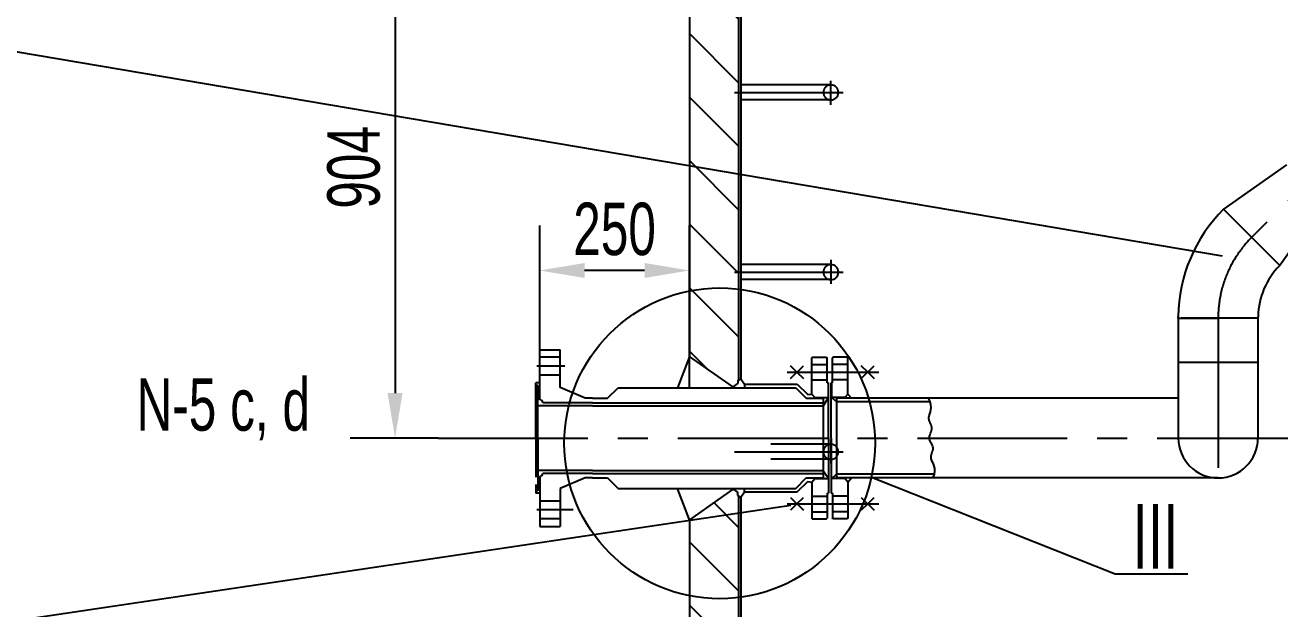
# Model space of a CAD drawing. Extents: x -3 to 21028, y -3 to 29728.
# Drawn here: x 3643 to 5737, y 14363 to 15338 of the extents above; entities that cross this region are included whole.
import ezdxf
from ezdxf.enums import TextEntityAlignment as Align

# ---------------------------------------------------------------- set-up
doc = ezdxf.new("R2010")
doc.units = 0
doc.header["$LTSCALE"] = 200
doc.header["$MEASUREMENT"] = 0
doc.linetypes.add('F', pattern=[0.75, 0.5, -0.25])
doc.linetypes.add('G', pattern=[2, 1.25, -0.25, 0.25, -0.25])
doc.layers.get('0').update_dxf_attribs({"linetype": 'CONTINUOUS'})
doc.layers.get('DEFPOINTS').update_dxf_attribs({"linetype": 'CONTINUOUS'})
for name, color, linetype in [('01', 7, 'CONTINUOUS'), ('02', 1, 'CONTINUOUS'), ('02C', 3, 'CONTINUOUS'), ('04', 2, 'F'), ('05', 4, 'G'), ('08', 1, 'CONTINUOUS'), ('11', 3, 'CONTINUOUS')]:
    doc.layers.add(name, color=color, linetype=linetype)
doc.styles.get("Standard").update_dxf_attribs({"font": 'thenor.shx', "width": 0.707, "bigfont": 'hztxt.shx'})
doc.dimstyles.new('INTE', dxfattribs={"dimscale": 25, "dimtxt": 3.5, "dimasz": 3, "dimexe": 3, "dimexo": 0, "dimgap": 1, "dimtad": 1, "dimdec": 3, "dimdsep": 46, "dimtxsty": 'Standard', "dimcen": 0, "dimclrd": 1, "dimclre": 1, "dimclrt": 3, "dimaunit": 1, "dimadec": 0, "dimazin": 0, "dimtfac": 1, "dimtdec": 4, "dimtofl": 0, "dimtmove": 0, "dimatfit": 0, "dimfxl": 0, "dimtzin": 0, "dimarcsym": 0})
pattern_1 = [(135, (0, -289.53), (-53.033, -53.033), [])]

# ---------------------------------------------------------------- blocks, each defined once
blk = doc.blocks.new('*D99')
at = {"color": 1, "linetype": 'ByBlock'}
for p, q in [((4501.8, 15085.1), (4501.8, 15292.4)), ((4751.8, 15021.6), (4751.8, 15292.4)), ((4676.8, 15217.4), (4576.8, 15217.4))]:
    blk.add_line(p, q, dxfattribs=at)
for points in [[(4576.8, 15229.9), (4576.8, 15204.9), (4501.8, 15217.4)], [(4676.8, 15229.9), (4676.8, 15204.9), (4751.8, 15217.4)]]:
    blk.add_solid(points, dxfattribs=at)
at = {"layer": 'DEFPOINTS', "color": 0, "linetype": 'ByBlock'}
for p in [(4501.8, 15217.4), (4501.8, 15085.1), (4751.8, 15021.6)]:
    blk.add_point(p, dxfattribs=at)
at = {"color": 3, "linetype": 'ByBlock', "insert": (4626.8, 15286.2), "char_height": 87.5, "attachment_point": 5}
blk.add_mtext('250', dxfattribs=at)
blk = doc.blocks.new('*D164')
at = {"color": 1, "linetype": 'ByBlock'}
for p, q in [((4332.4, 15841.6), (4185.4, 15841.6)), ((4260.4, 15766.6), (4260.4, 15012.6)), ((4332.4, 14937.6), (4185.4, 14937.6))]:
    blk.add_line(p, q, dxfattribs=at)
for points in [[(4247.9, 15766.6), (4272.9, 15766.6), (4260.4, 15841.6)], [(4247.9, 15012.6), (4272.9, 15012.6), (4260.4, 14937.6)]]:
    blk.add_solid(points, dxfattribs=at)
at = {"layer": 'DEFPOINTS', "color": 0, "linetype": 'ByBlock'}
for p in [(4332.4, 15841.6), (4260.4, 14937.6), (4332.4, 14937.6)]:
    blk.add_point(p, dxfattribs=at)
at = {"color": 3, "linetype": 'ByBlock', "insert": (4191.6, 15389.6), "char_height": 87.5, "attachment_point": 5, "rotation": 90}
blk.add_mtext('904', dxfattribs=at)

msp = doc.modelspace()

# ---------------------------------------------------------------- hatches: boundary and pattern name
at = {"layer": '08'}
h = msp.add_hatch(dxfattribs=at)
h.set_pattern_fill('ANSI31', color=256, scale=600, angle=90, style=0)
h.set_pattern_definition(pattern_1)
h.paths.add_polyline_path([(4833.8306, 16244.2175, -0.082781741), (4751.8306, 16263.2079), (4751.8306, 15852.1112), (4833.8306, 15852.1112)])
h.paths.add_polyline_path([(4833.8306, 15852.1112), (4751.8306, 15852.1112), (4751.8306, 15552.1112), (4833.8306, 15552.1112)])
h.paths.add_polyline_path([(4833.8306, 15552.1112), (4751.8306, 15552.1112), (4751.8306, 14893.6888, -0.07959137), (4833.8306, 14896.7281)])
h = msp.add_hatch(dxfattribs=at)
h.set_pattern_fill('ANSI31', color=256, scale=600, angle=90, style=0)
h.set_pattern_definition(pattern_1)
h.paths.add_polyline_path([(4833.8306, 14896.7281, 0.07959137), (4751.8306, 14893.6888), (4751.8306, 14784.5262), (4823.8306, 14734.1112), (4825.8306, 14734.1112), (4832.8306, 14739.0127), (4832.8306, 14744.0127), (4833.8306, 14744.59)])
h = msp.add_hatch(dxfattribs=at)
h.set_pattern_fill('ANSI31', color=256, scale=600, angle=90, style=0)
h.set_pattern_definition(pattern_1)
h.paths.add_polyline_path([(4833.8306, 14551.6324), (4832.8306, 14552.2098), (4832.8306, 14557.2098), (4825.8306, 14562.1112), (4823.8306, 14562.1112), (4751.8306, 14511.6963), (4751.8306, 14384.8601, 0.07959137), (4833.8306, 14381.8208)])
h.paths.add_polyline_path([(4833.8306, 14381.8208, -0.07959137), (4751.8306, 14384.8601), (4751.8306, 13907.0262), (4823.8306, 13856.6112), (4825.8306, 13856.6112), (4832.8306, 13861.5127), (4832.8306, 13866.5127), (4833.8306, 13867.09)])

# ---------------------------------------------------------------- linework, layer by layer
at = {"layer": '01'}
for p, q in [((4751.8306, 17976.6963), (4751.8306, 14784.5262)), ((4833.8306, 16985.1112), (4833.8306, 14744.59)), ((4837.8306, 16985.1112), (4837.8306, 14746.8994)), ((4987.8306, 15237.6112), (4837.8306, 15237.6112)), ((4987.8306, 15212.6112), (4837.8306, 15212.6112)), ((5748.4717, 15104.3867), (5643.1128, 15030.1405)), ((5811.4042, 15041.4542), (5737.158, 14936.0953)), ((4987.8306, 14937.6112), (4837.8306, 14937.6112)), ((4987.8306, 14912.6112), (4837.8306, 14912.6112)), ((5567.774, 14848.2564), (5567.774, 14648.1112)), ((5567.774, 14848.2564), (5634.274, 14848.2564)), ((5700.774, 14848.2564), (5634.274, 14848.2564)), ((5700.774, 14848.2564), (5700.774, 14648.1112)), ((4501.8306, 14795.6112), (4535.8306, 14795.6112)), ((4751.8306, 14784.5262), (4731.8306, 14732.1112)), ((4823.8306, 14734.1112), (4751.8306, 14784.5262)), ((4931.2961, 14758.1112), (4920.6895, 14768.7178)), ((4920.6895, 14747.5046), (4941.9027, 14768.7178)), ((4980.8306, 14783.1112), (4981.8306, 14782.1112)), ((4991.3306, 14783.1112), (4990.3306, 14782.1112)), ((5049.2953, 14758.1112), (5038.6887, 14768.7178)), ((5038.6887, 14747.5046), (5059.9019, 14768.7178)), ((4832.8306, 14744.0127), (4837.8306, 14746.8994)), ((4837.8306, 14746.8994), (4843.8306, 14738.1112)), ((4931.2961, 14758.1112), (4941.9027, 14747.5046)), ((5049.2953, 14758.1112), (5059.9019, 14747.5046)), ((4577.8306, 14714.6112), (4535.8306, 14732.6112)), ((4823.8306, 14734.1112), (4823.8306, 14732.1112)), ((4825.8306, 14734.1112), (4832.8306, 14739.0127)), ((4825.8306, 14734.1112), (4825.8306, 14732.1112)), ((4832.8306, 14744.0127), (4832.8306, 14739.0127)), ((4843.8306, 14738.1112), (4843.8306, 14732.1112)), ((4949.3159, 14720.6112), (4955.8306, 14721.6112)), ((4955.8306, 14721.6112), (4960.8652, 14715.6112)), ((4960.8652, 14715.6112), (4960.8652, 14714.6112)), ((4960.8652, 14715.6112), (4983.8306, 14715.6112)), ((4983.8306, 14715.6112), (4974.8306, 14702.1112)), ((4974.8306, 14714.6112), (4974.8306, 14581.6112)), ((5011.296, 14715.6112), (4988.3306, 14715.6112)), ((4989.3306, 14715.6112), (4997.3306, 14708.6112)), ((4997.3306, 14715.6112), (4997.3306, 14580.6112)), ((5567.774, 14714.6112), (4997.3306, 14714.6112)), ((5153.5426, 14708.6112), (4997.3306, 14708.6112)), ((5016.3306, 14721.6112), (5011.296, 14715.6112)), ((5011.296, 14715.6112), (5011.296, 14714.6112)), ((5016.3306, 14721.6112), (5022.2043, 14714.6112)), ((4577.8306, 14581.6112), (4535.8306, 14563.6112)), ((4955.8306, 14574.6112), (4960.8652, 14580.6112)), ((4960.8652, 14580.6112), (4960.8652, 14581.6112)), ((4960.8652, 14580.6112), (4983.8306, 14580.6112)), ((4974.8306, 14594.1112), (4983.8306, 14580.6112)), ((5011.296, 14580.6112), (4988.3306, 14580.6112)), ((4989.3306, 14580.6112), (4997.3306, 14587.6112)), ((5160.6838, 14587.6112), (4997.3306, 14587.6112)), ((5634.274, 14581.6112), (4997.3306, 14581.6112)), ((5011.296, 14580.6112), (5011.296, 14581.6112)), ((5016.3306, 14574.6112), (5011.296, 14580.6112)), ((5016.3306, 14574.6112), (5022.2043, 14581.6112)), ((4751.8306, 14511.6963), (4731.8306, 14564.1112)), ((4823.8306, 14562.1112), (4751.8306, 14511.6963)), ((4823.8306, 14562.1112), (4823.8306, 14564.1112)), ((4825.8306, 14562.1112), (4825.8306, 14564.1112)), ((4825.8306, 14562.1112), (4832.8306, 14557.2098)), ((4832.8306, 14552.2098), (4832.8306, 14557.2098)), ((4837.8306, 14549.323), (4843.8306, 14558.1112)), ((4843.8306, 14558.1112), (4843.8306, 14564.1112)), ((4949.3159, 14575.6112), (4955.8306, 14574.6112)), ((4832.8306, 14552.2098), (4837.8306, 14549.323)), ((4833.8306, 14551.6324), (4833.8306, 13867.09)), ((4837.8306, 14549.323), (4837.8306, 13724.6112)), ((4920.6895, 14548.7178), (4941.9027, 14527.5046)), ((4931.2961, 14538.1112), (4920.6895, 14527.5046)), ((4931.2961, 14538.1112), (4941.9027, 14548.7178)), ((5038.6887, 14548.7178), (5059.9019, 14527.5046)), ((5049.2953, 14538.1112), (5038.6887, 14527.5046)), ((5049.2953, 14538.1112), (5059.9019, 14548.7178)), ((4501.8306, 14500.6112), (4535.8306, 14500.6112)), ((4751.8306, 14511.6963), (4751.8306, 13854.6112)), ((4980.8306, 14513.1112), (4981.8306, 14514.1112)), ((4991.3306, 14513.1112), (4990.3306, 14514.1112))]:
    msp.add_line(p, q, dxfattribs=at)
at = {"layer": '01', "ltscale": 2}
for p, q in [((5737.158, 14936.0953), (5643.1128, 15030.1405)), ((5567.774, 14848.2564), (5572.774, 14848.2564)), ((5695.774, 14848.2564), (5572.774, 14848.2564)), ((5700.774, 14848.2564), (5695.774, 14848.2564)), ((4956.8306, 14783.1112), (4955.8306, 14782.1112)), ((4955.8306, 14721.6112), (4955.8306, 14782.1112)), ((4955.8306, 14771.1112), (4981.8306, 14771.1112)), ((4956.8306, 14783.1112), (4980.8306, 14783.1112)), ((4981.8306, 14740.1112), (4981.8306, 14782.1112)), ((4990.3306, 14740.1112), (4990.3306, 14782.1112)), ((5016.3306, 14771.1112), (4990.3306, 14771.1112)), ((5015.3306, 14783.1112), (4991.3306, 14783.1112)), ((5015.3306, 14783.1112), (5016.3306, 14782.1112)), ((5016.3306, 14721.6112), (5016.3306, 14782.1112)), ((5700.774, 14774.2564), (5567.774, 14774.2564)), ((4955.8306, 14745.1112), (4981.8306, 14745.1112)), ((5016.3306, 14745.1112), (4990.3306, 14745.1112)), ((4981.8306, 14740.1112), (4983.8306, 14740.1112)), ((4983.8306, 14648.1112), (4983.8306, 14740.1112)), ((4988.3306, 14648.1112), (4988.3306, 14740.1112)), ((4990.3306, 14740.1112), (4988.3306, 14740.1112)), ((4989.3306, 14715.6112), (4989.3306, 14740.1112)), ((4983.8306, 14648.1112), (4983.8306, 14556.1112)), ((4988.3306, 14648.1112), (4988.3306, 14556.1112)), ((4955.8306, 14574.6112), (4955.8306, 14514.1112)), ((5016.3306, 14574.6112), (5016.3306, 14514.1112)), ((4955.8306, 14551.1112), (4981.8306, 14551.1112)), ((4981.8306, 14556.1112), (4981.8306, 14514.1112)), ((4981.8306, 14556.1112), (4983.8306, 14556.1112)), ((4990.3306, 14556.1112), (4988.3306, 14556.1112)), ((4990.3306, 14556.1112), (4990.3306, 14514.1112)), ((5016.3306, 14551.1112), (4990.3306, 14551.1112)), ((4955.8306, 14525.1112), (4981.8306, 14525.1112)), ((5016.3306, 14525.1112), (4990.3306, 14525.1112)), ((4956.8306, 14513.1112), (4955.8306, 14514.1112)), ((4956.8306, 14513.1112), (4980.8306, 14513.1112)), ((5015.3306, 14513.1112), (4991.3306, 14513.1112)), ((5015.3306, 14513.1112), (5016.3306, 14514.1112))]:
    msp.add_line(p, q, dxfattribs=at)
at = {"layer": '01', "ltscale": 0.4}
for p, q in [((4501.8306, 14712.1112), (4501.8306, 14795.6112)), ((4535.8306, 14732.6112), (4535.8306, 14795.6112)), ((4535.8306, 14783.2323), (4501.8306, 14783.2323)), ((4535.8306, 14753.2323), (4501.8306, 14753.2323)), ((4495.3306, 14648.1112), (4495.3306, 14740.1112)), ((4501.8306, 14740.1112), (4495.3306, 14740.1112)), ((4498.8306, 14736.1112), (4495.3306, 14736.1112)), ((4498.8306, 14648.1112), (4498.8306, 14736.1112)), ((4589.8306, 14707.1112), (4506.8306, 14707.1112)), ((4589.8306, 14714.6112), (4577.8306, 14714.6112)), ((4589.8306, 14702.1112), (4498.8306, 14702.1112)), ((4495.3306, 14648.1112), (4495.3306, 14582.7507)), ((4498.8306, 14648.1112), (4498.8306, 14560.1112)), ((4589.8306, 14594.1112), (4498.8306, 14594.1112)), ((4501.8306, 14584.1112), (4501.8306, 14500.6112)), ((4589.8306, 14589.1112), (4506.8306, 14589.1112)), ((4589.8306, 14581.6112), (4577.8306, 14581.6112)), ((4495.3306, 14570.5499), (4495.3306, 14556.1112)), ((4498.8306, 14560.1112), (4495.3306, 14560.1112)), ((4535.8306, 14563.6112), (4535.8306, 14500.6112)), ((4501.8306, 14556.1112), (4495.3306, 14556.1112)), ((4535.8306, 14542.9901), (4501.8306, 14542.9901)), ((4535.8306, 14512.9901), (4501.8306, 14512.9901))]:
    msp.add_line(p, q, dxfattribs=at)
at = {"layer": '01', "ltscale": 1.5}
for p, q in [((4615.0766, 14714.6112), (4632.5766, 14732.1112)), ((4632.5766, 14732.1112), (4929.3306, 14732.1112)), ((4823.8306, 14734.1112), (4825.8306, 14734.1112)), ((4843.8306, 14738.1112), (4931.8159, 14738.1112)), ((4929.3306, 14732.1112), (4946.8306, 14714.6112)), ((4931.8159, 14738.1112), (4949.3159, 14720.6112)), ((4589.8306, 14714.6112), (4615.0766, 14714.6112)), ((4589.8306, 14707.1112), (4974.8306, 14707.1112)), ((4946.8306, 14714.6112), (4974.8306, 14714.6112)), ((4589.8306, 14702.1112), (4974.8306, 14702.1112)), ((4589.8306, 14594.1112), (4974.8306, 14594.1112)), ((4589.8306, 14589.1112), (4974.8306, 14589.1112)), ((4589.8306, 14581.6112), (4615.0766, 14581.6112)), ((4615.0766, 14581.6112), (4632.5766, 14564.1112)), ((4929.3306, 14564.1112), (4946.8306, 14581.6112)), ((4946.8306, 14581.6112), (4974.8306, 14581.6112)), ((4632.5766, 14564.1112), (4929.3306, 14564.1112)), ((4823.8306, 14562.1112), (4825.8306, 14562.1112)), ((4843.8306, 14558.1112), (4931.8159, 14558.1112)), ((4931.8159, 14558.1112), (4949.3159, 14575.6112))]:
    msp.add_line(p, q, dxfattribs=at)
at = {"layer": '01'}
for centre, radius, start, end in [((4987.8306, 15225.1112), 12.5, 270, 90), ((5824.9969, 14848.2564), 257.2229, 135, 179.3590395), ((4987.8306, 14925.1112), 12.5, 270, 90), ((5824.9969, 14848.2564), 124.2229, 135, 178.6593554), ((5443.5511, 14848.2564), 124.2229, 0, 1.3406446), ((5824.9969, 14848.2564), 124.2229, 178.6593554, 180), ((4501.8306, 14707.1112), 5, 0, 90), ((5634.274, 14648.1112), 66.5, 180, 0), ((4501.8306, 14589.1112), 5, 270, 360)]:
    msp.add_arc(centre, radius, start, end, dxfattribs=at)
at = {"layer": '02'}
for p, q in [((5641.7559, 14951.5749), (2132.1107, 15546.5276)), ((4920.9064, 14535.2293), (2132.5053, 14119.9493))]:
    msp.add_line(p, q, dxfattribs=at)
at = {"layer": '02C'}
msp.add_lwpolyline([(5158.7429, 14581.6112), (5160.683, 14587.6056), (5161.4333, 14592.8286), (5161.2539, 14597.3772), (5160.4051, 14601.3484), (5159.1469, 14604.8389), (5157.7394, 14607.9459), (5156.4429, 14610.7661), (5155.5174, 14613.3967), (5155.1562, 14615.9196), (5155.2849, 14618.3576), (5155.7622, 14620.7186), (5156.4471, 14623.0104), (5157.1981, 14625.2411), (5157.8741, 14627.4183), (5158.3338, 14629.5502), (5158.436, 14631.6445), (5158.0838, 14633.709), (5157.3575, 14635.7513), (5156.3819, 14637.7787), (5155.2815, 14639.7987), (5154.1812, 14641.8187), (5153.2056, 14643.8462), (5152.4793, 14645.8885), (5152.1271, 14647.953), (5152.232, 14650.0447), (5152.7111, 14652.1587), (5153.4395, 14654.2875), (5154.2926, 14656.4237), (5155.1457, 14658.5599), (5155.8741, 14660.6888), (5156.3531, 14662.8027), (5156.4581, 14664.8945), (5156.1083, 14666.9618), (5155.3991, 14669.0241), (5154.4697, 14671.1059), (5153.4596, 14673.2318), (5152.5079, 14675.4263), (5151.7539, 14677.714), (5151.3371, 14680.1196), (5151.3967, 14682.6675), (5152.0038, 14685.3892), (5152.9569, 14688.3433), (5153.986, 14691.5952), (5154.8215, 14695.2103), (5155.1936, 14699.2541), (5154.8324, 14703.7919), (5153.4682, 14708.8891), (5150.8312, 14714.6112)], dxfattribs=at)
at = {"layer": '04'}
for p, q in [((4987.8306, 14637.6112), (4837.8306, 14637.6112)), ((4987.8306, 14612.6112), (4837.8306, 14612.6112))]:
    msp.add_line(p, q, dxfattribs=at)
for centre, start, end in [((4987.8306, 15225.1112), 90, 270), ((4987.8306, 14925.1112), 90, 270), ((4987.8306, 14625.1112), 90, 270), ((4987.8306, 14625.1112), 270, 90)]:
    msp.add_arc(centre, 12.5, start, end, dxfattribs=at)
at = {"layer": '05'}
for p, q in [((5998.2545, 15291.237), (5690.1354, 14983.1179)), ((4987.8306, 15204.4521), (4987.8306, 15244.7598)), ((4826.772, 15225.1112), (5008.1487, 15225.1112)), ((4987.8306, 14945.7704), (4987.8306, 14905.4627)), ((4826.772, 14925.1112), (5008.1487, 14925.1112)), ((5634.274, 14848.2564), (5634.274, 14569.3741)), ((4332.4162, 14648.1112), (5066.5626, 14648.1112)), ((4332.4162, 14648.1112), (5782.8824, 14648.1112)), ((4987.8306, 14645.7704), (4987.8306, 14605.4627)), ((4826.772, 14625.1112), (5008.1487, 14625.1112))]:
    msp.add_line(p, q, dxfattribs=at)
at = {"layer": '05', "ltscale": 0.4}
for p, q in [((4543.9552, 14768.1112), (4496.9462, 14768.1112)), ((4557.7025, 14528.1112), (4496.9462, 14528.1112))]:
    msp.add_line(p, q, dxfattribs=at)
at = {"layer": '05', "ltscale": 2}
for p, q in [((4915.1516, 14758.1112), (5067.9605, 14758.1112)), ((4946.0674, 14758.1112), (4988.3648, 14758.1112)), ((4982.3173, 14758.1112), (5024.6147, 14758.1112)), ((4915.1516, 14538.1112), (5067.9605, 14538.1112)), ((4948.0674, 14538.1112), (4990.3648, 14538.1112)), ((4984.3173, 14538.1112), (5026.6147, 14538.1112))]:
    msp.add_line(p, q, dxfattribs=at)
at = {"layer": '05'}
msp.add_arc((5824.9969, 14848.2564), 190.7229, 135, 180, dxfattribs=at)
at = {"layer": '08'}
for p, q in [((5058.5966, 14581.6826), (5462.1592, 14421.1767)), ((5462.1592, 14421.1767), (5583.5851, 14421.1767))]:
    msp.add_line(p, q, dxfattribs=at)
msp.add_circle((4802.3167, 14639.2744), 259.3752, dxfattribs=at)

# ---------------------------------------------------------------- texts
at = {"layer": '02', "width": 0.633862}
for p, p2 in [((5641.7402, 14951.5499), (5641.7716, 14951.5499)), ((4920.8907, 14535.2043), (4920.9221, 14535.2043))]:
    msp.add_text('●', height=0.05, dxfattribs=at).set_placement(p, p2, align=Align.FIT)
at = {"layer": '11', "width": 0.707}
msp.add_text('N-5 c, d', height=87.5, dxfattribs=at).set_placement((3828.7918, 14660.4044))
msp.add_text('Ⅲ', height=122.5, dxfattribs=at).set_placement((5486.5143, 14381.7075), align=Align.BOTTOM_LEFT)

# ---------------------------------------------------------------- dimensions: what is measured, and where the dimension line sits
at = {"layer": '08'}
dim = msp.add_linear_dim(base=(4260.3598, 14648.1112), p1=(4332.4162, 15552.1112), p2=(4332.4162, 14648.1112), angle=90, dimstyle='INTE', override={"dimaunit": 0}, dxfattribs=at)
dim.commit()
dim.dimension.update_dxf_attribs({"geometry": '*D164', "text_midpoint": (4191.6098, 15100.1112), "insert": (0, -289.5333)})
dim = msp.add_linear_dim(base=(4501.8306, 14927.8778), p1=(4751.8306, 14732.1112), p2=(4501.8306, 14795.6112), dimstyle='INTE', override={"dimaunit": 0}, dxfattribs=at)
dim.commit()
dim.dimension.update_dxf_attribs({"geometry": '*D99', "text_midpoint": (4626.8306, 14996.6364), "insert": (0, -289.5333)})

doc.saveas('drawing.dxf')
